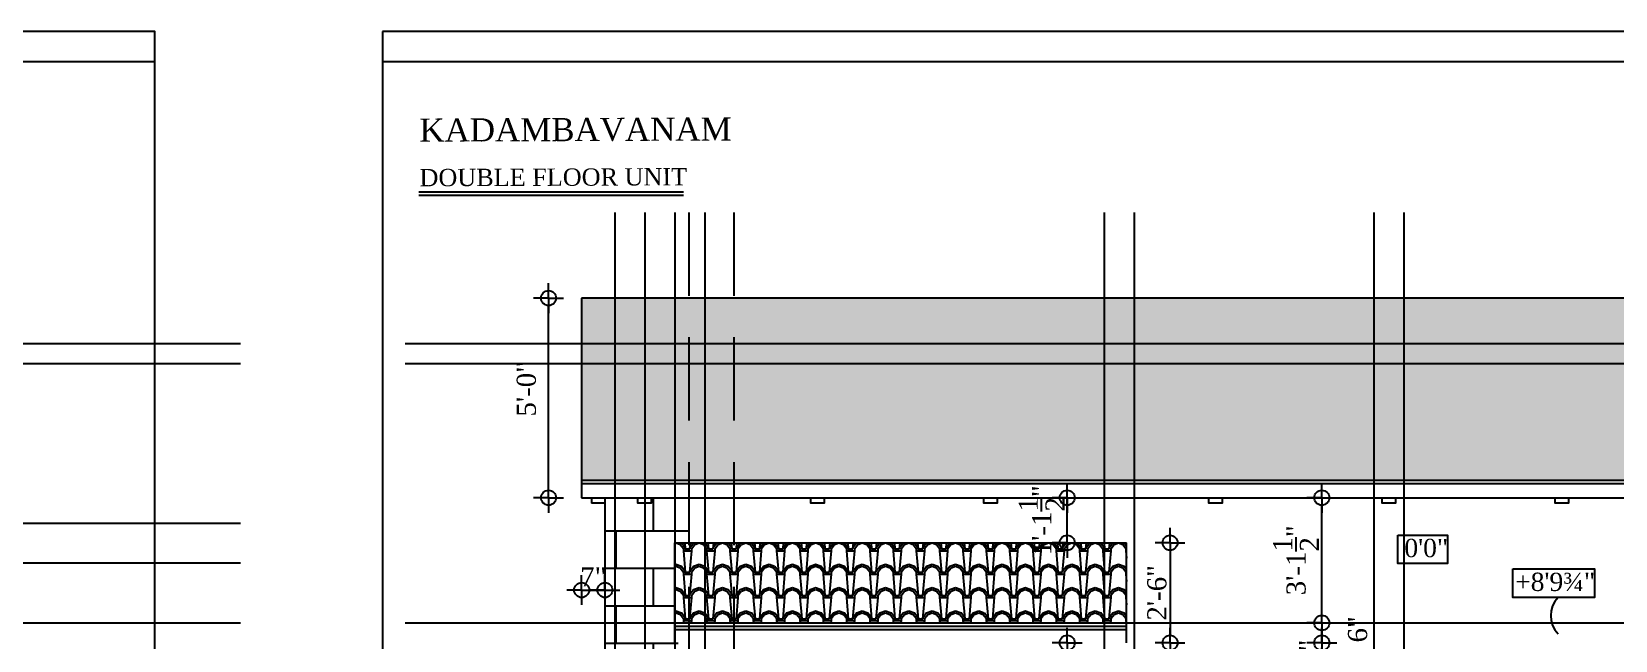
# Model space of a CAD drawing. Extents: x -4781 to 3971, y -2954 to -1072.
# Drawn here: x -1108.2 to -632.3, y -1255 to -1072 of the extents above; entities that cross this region are included whole.
import ezdxf

# ---------------------------------------------------------------- set-up
doc = ezdxf.new("R2010")
doc.units = 0
doc.header["$LTSCALE"] = 20
doc.header["$MEASUREMENT"] = 0
doc.header["$PDMODE"] = 34
doc.linetypes.add('HIDDEN', pattern=[0.375, 0.25, -0.125])
doc.layers.get('0').update_dxf_attribs({"linetype": 'CONTINUOUS'})
doc.layers.get('DEFPOINTS').update_dxf_attribs({"linetype": 'CONTINUOUS'})
for name, color, linetype in [('border', 230, 'CONTINUOUS'), ('DIMLINE', 254, 'CONTINUOUS'), ('levels', 2, 'CONTINUOUS'), ('Stone', 8, 'CONTINUOUS'), ('TEXTS', 2, 'CONTINUOUS'), ('tile', 22, 'CONTINUOUS'), ('wall', 13, 'CONTINUOUS')]:
    doc.layers.add(name, color=color, linetype=linetype)
doc.layers.add('correct', color=230, linetype='CONTINUOUS', plot=False)
doc.layers.add('guide', color=211, linetype='CONTINUOUS', plot=False)
doc.styles.add('DIMTEXT', font='times_1.ttf')
doc.styles.add('STYLE1', font='times_1.ttf')
doc.styles.add('style5', font='times_1.ttf')
doc.dimstyles.new('ARCH_48_0', dxfattribs={"dimtxt": 5.75, "dimasz": 2.25, "dimexe": 0.25, "dimexo": 0, "dimgap": 1, "dimtad": 1, "dimzin": 3, "dimdsep": 46, "dimlunit": 4, "dimtxsty": 'DIMTEXT', "dimblk": 'BLK', "dimcen": 0, "dimdle": 0.09375, "dimse1": 1, "dimse2": 1, "dimclrd": 254, "dimclrt": 3, "dimadec": 1, "dimazin": 0, "dimtfac": 1, "dimtix": 1, "dimtmove": 2, "dimatfit": 3, "dimldrblk": 'NONE', "dimfxl": 0.25, "dimtvp": 1.4625, "dimtolj": 1, "dimtzin": 15, "dimarcsym": 0})

# ---------------------------------------------------------------- blocks, each defined once
blk = doc.blocks.new('BLK')
for q in [(-2, 0), (0, 2), (2, 0), (0, -2)]:
    blk.add_line((0, 0), q)
blk.add_circle((0, 0), 1)
blk = doc.blocks.new('*D633')
at = {"layer": 'DEFPOINTS', "color": 0, "lineweight": -2, "transparency": 16777216}
for p in [(-942.89, -1212.09), (-935.89, -1217.6), (-935.89, -1239.83)]:
    blk.add_point(p, dxfattribs=at)
at = {"layer": 'DIMLINE', "color": 254, "lineweight": -2, "transparency": 16777216}
for p, q in [((-945.14, -1239.83), (-947.39, -1239.83)), ((-942.89, -1239.83), (-935.89, -1239.83)), ((-933.64, -1239.83), (-931.39, -1239.83))]:
    blk.add_line(p, q, dxfattribs=at)
at = {"layer": 'DIMLINE', "color": 254, "lineweight": -2, "transparency": 16777216, "xscale": 2.25, "yscale": 2.25, "zscale": 2.25}
blk.add_blockref('BLK', (-942.89, -1239.83), dxfattribs=at)
at = {"layer": 'DIMLINE', "color": 254, "lineweight": -2, "transparency": 16777216, "xscale": 2.25, "yscale": 2.25, "zscale": 2.25, "rotation": 180}
blk.add_blockref('BLK', (-935.89, -1239.83), dxfattribs=at)
at = {"layer": 'DIMLINE', "color": 3, "lineweight": -2, "transparency": 16777216, "insert": (-939.39, -1235.89), "char_height": 5.75, "attachment_point": 5, "style": 'DIMTEXT'}
blk.add_mtext('\\A1;7"', dxfattribs=at)
blk = doc.blocks.new('_None')
blk = doc.blocks.new('*D634')
at = {"layer": 'DEFPOINTS', "color": 0, "lineweight": -2, "transparency": 16777216}
for p in [(-796.99, -1212.09), (-790.75, -1212.09), (-790.75, -1225.64)]:
    blk.add_point(p, dxfattribs=at)
at = {"layer": 'DIMLINE', "color": 254, "lineweight": -2, "transparency": 16777216}
for p, q in [((-796.99, -1209.84), (-796.99, -1207.59)), ((-796.99, -1225.64), (-796.99, -1212.09)), ((-796.99, -1227.89), (-796.99, -1230.14))]:
    blk.add_line(p, q, dxfattribs=at)
at = {"layer": 'DIMLINE', "color": 254, "lineweight": -2, "transparency": 16777216, "xscale": 2.25, "yscale": 2.25, "zscale": 2.25}
for p, rotation in [((-796.99, -1212.09), 270), ((-796.99, -1225.64), 90)]:
    blk.add_blockref('BLK', p, dxfattribs=dict(at, rotation=rotation))
at = {"layer": 'DIMLINE', "color": 3, "lineweight": -2, "transparency": 16777216, "insert": (-804.68, -1218.87), "char_height": 5.75, "attachment_point": 5, "rotation": 90, "style": 'DIMTEXT'}
blk.add_mtext('\\A1;1\'-1{\\H1.000000x;\\S1/2;}"', dxfattribs=at)
blk = doc.blocks.new('*D635')
at = {"layer": 'DEFPOINTS', "color": 0, "lineweight": -2, "transparency": 16777216}
for p in [(-720.49, -1212.09), (-708.57, -1212.09), (-753.17, -1249.7)]:
    blk.add_point(p, dxfattribs=at)
at = {"layer": 'DIMLINE', "color": 254, "lineweight": -2, "transparency": 16777216}
blk.add_line((-720.49, -1247.45), (-720.49, -1214.34), dxfattribs=at)
at = {"layer": 'DIMLINE', "color": 254, "lineweight": -2, "transparency": 16777216, "xscale": 2.25, "yscale": 2.25, "zscale": 2.25}
for p, rotation in [((-720.49, -1212.09), 90), ((-720.49, -1249.7), 270)]:
    blk.add_blockref('BLK', p, dxfattribs=dict(at, rotation=rotation))
at = {"layer": 'DIMLINE', "color": 3, "lineweight": -2, "transparency": 16777216, "insert": (-728.24, -1230.9), "char_height": 5.75, "attachment_point": 5, "rotation": 90, "style": 'DIMTEXT'}
blk.add_mtext('\\A1;3\'-1{\\H1.000000x;\\S1/2;}"', dxfattribs=at)
blk = doc.blocks.new('*D636')
at = {"layer": 'DEFPOINTS', "color": 0, "lineweight": -2, "transparency": 16777216}
for p in [(-753.17, -1249.7), (-720.49, -1255.7), (-684.13, -1255.7)]:
    blk.add_point(p, dxfattribs=at)
at = {"layer": 'DIMLINE', "color": 254, "lineweight": -2, "transparency": 16777216}
for p, q in [((-720.49, -1247.45), (-720.49, -1245.2)), ((-720.49, -1249.7), (-720.49, -1255.7)), ((-720.49, -1257.95), (-720.49, -1260.2))]:
    blk.add_line(p, q, dxfattribs=at)
at = {"layer": 'DIMLINE', "color": 254, "lineweight": -2, "transparency": 16777216, "xscale": 2.25, "yscale": 2.25, "zscale": 2.25}
for p, rotation in [((-720.49, -1249.7), 270), ((-720.49, -1255.7), 90)]:
    blk.add_blockref('BLK', p, dxfattribs=dict(at, rotation=rotation))
at = {"layer": 'DIMLINE', "color": 3, "lineweight": -2, "transparency": 16777216, "insert": (-709.71, -1251.65), "char_height": 5.75, "attachment_point": 5, "rotation": 90, "style": 'DIMTEXT'}
blk.add_mtext('\\A1;6"', dxfattribs=at)
blk = doc.blocks.new('*D637')
at = {"layer": 'DEFPOINTS', "color": 0, "lineweight": -2, "transparency": 16777216}
for p in [(-698.34, -1255.7), (-720.49, -1261.7), (-698.34, -1261.7)]:
    blk.add_point(p, dxfattribs=at)
at = {"layer": 'DIMLINE', "color": 254, "lineweight": -2, "transparency": 16777216}
for p, q in [((-720.49, -1253.45), (-720.49, -1251.2)), ((-720.49, -1255.7), (-720.49, -1261.7)), ((-720.49, -1263.95), (-720.49, -1266.2))]:
    blk.add_line(p, q, dxfattribs=at)
at = {"layer": 'DIMLINE', "color": 254, "lineweight": -2, "transparency": 16777216, "xscale": 2.25, "yscale": 2.25, "zscale": 2.25}
for p, rotation in [((-720.49, -1255.7), 270), ((-720.49, -1261.7), 90)]:
    blk.add_blockref('BLK', p, dxfattribs=dict(at, rotation=rotation))
at = {"layer": 'DIMLINE', "color": 3, "lineweight": -2, "transparency": 16777216, "insert": (-724.42, -1258.7), "char_height": 5.75, "attachment_point": 5, "rotation": 90, "style": 'DIMTEXT'}
blk.add_mtext('\\A1;6"', dxfattribs=at)
blk = doc.blocks.new('*D643')
at = {"layer": 'DEFPOINTS', "color": 0, "lineweight": -2, "transparency": 16777216}
for p in [(-816.93, -1225.64), (-816.93, -1255.7), (-766.1, -1255.7)]:
    blk.add_point(p, dxfattribs=at)
at = {"layer": 'DIMLINE', "color": 254, "lineweight": -2, "transparency": 16777216}
blk.add_line((-766.1, -1227.89), (-766.1, -1253.45), dxfattribs=at)
at = {"layer": 'DIMLINE', "color": 254, "lineweight": -2, "transparency": 16777216, "xscale": 2.25, "yscale": 2.25, "zscale": 2.25}
for p, rotation in [((-766.1, -1225.64), 90), ((-766.1, -1255.7), 270)]:
    blk.add_blockref('BLK', p, dxfattribs=dict(at, rotation=rotation))
at = {"layer": 'DIMLINE', "color": 3, "lineweight": -2, "transparency": 16777216, "insert": (-770.02, -1240.67), "char_height": 5.75, "attachment_point": 5, "rotation": 90, "style": 'DIMTEXT'}
blk.add_mtext('\\A1;2\'-6"', dxfattribs=at)
blk = doc.blocks.new('*D644')
at = {"layer": 'DEFPOINTS', "color": 0, "lineweight": -2, "transparency": 16777216}
for p in [(-787.14, -1255.7), (-807.04, -1339.7), (-796.99, -1339.7)]:
    blk.add_point(p, dxfattribs=at)
at = {"layer": 'DIMLINE', "color": 254, "lineweight": -2, "transparency": 16777216}
blk.add_line((-796.99, -1257.95), (-796.99, -1337.45), dxfattribs=at)
at = {"layer": 'DIMLINE', "color": 254, "lineweight": -2, "transparency": 16777216, "xscale": 2.25, "yscale": 2.25, "zscale": 2.25}
for p, rotation in [((-796.99, -1255.7), 90), ((-796.99, -1339.7), 270)]:
    blk.add_blockref('BLK', p, dxfattribs=dict(at, rotation=rotation))
at = {"layer": 'DIMLINE', "color": 3, "lineweight": -2, "transparency": 16777216, "insert": (-800.92, -1297.7), "char_height": 5.75, "attachment_point": 5, "rotation": 90, "style": 'DIMTEXT'}
blk.add_mtext('\\A1;7\'-0"', dxfattribs=at)
blk = doc.blocks.new('*D649')
at = {"layer": 'DEFPOINTS', "color": 0, "lineweight": -2, "transparency": 16777216}
for p in [(-952.84, -1152.08), (-706.98, -1152.08), (-708.57, -1212.09)]:
    blk.add_point(p, dxfattribs=at)
at = {"layer": 'DIMLINE', "color": 254, "lineweight": -2, "transparency": 16777216}
blk.add_line((-952.84, -1209.84), (-952.84, -1154.33), dxfattribs=at)
at = {"layer": 'DIMLINE', "color": 254, "lineweight": -2, "transparency": 16777216, "xscale": 2.25, "yscale": 2.25, "zscale": 2.25}
for p, rotation in [((-952.84, -1152.08), 90), ((-952.84, -1212.09), 270)]:
    blk.add_blockref('BLK', p, dxfattribs=dict(at, rotation=rotation))
at = {"layer": 'DIMLINE', "color": 3, "lineweight": -2, "transparency": 16777216, "insert": (-959.49, -1179.34), "char_height": 5.75, "attachment_point": 5, "rotation": 90, "style": 'DIMTEXT'}
blk.add_mtext('\\A1;5\'-0"', dxfattribs=at)

msp = doc.modelspace()

# ---------------------------------------------------------------- hatches: boundary and pattern name
at = {"layer": 'Stone', "lineweight": -2}
h = msp.add_hatch(dxfattribs=at)
h.set_pattern_fill('BRICK', color=8, scale=45, style=0)
h.set_pattern_definition([(0, (-673.815, -1627.068), (0, 11.25), []), (90, (-673.815, -1627.068), (-22.5, 1e-15), [11.25, -11.25]), (90, (-662.565, -1627.068), (-22.5, 1e-15), [-11.25, 11.25])])
h.paths.add_polyline_path([(-913.893, -1255.705), (-914.893, -1255.705), (-914.893, -1225.645), (-910.642, -1225.645), (-910.642, -1212.094), (-922.017, -1212.094), (-922.017, -1213.747), (-926.017, -1213.747), (-926.017, -1212.094), (-935.892, -1212.094), (-935.892, -1453.705), (-917.143, -1453.705), (-917.143, -1369.705), (-917.893, -1369.705), (-917.893, -1363.705), (-917.143, -1363.705), (-917.143, -1345.705), (-917.893, -1345.705), (-917.893, -1339.705), (-917.143, -1339.705), (-917.143, -1315.705), (-917.893, -1315.705), (-917.893, -1309.705), (-913.893, -1309.705)])
at = {"layer": 'tile', "lineweight": -2}
h = msp.add_hatch(dxfattribs=at)
h.set_pattern_fill('SPANTILE', color=256, scale=7, style=0)
h.set_pattern_definition([(274.9697, (-667.3755, -1612.45692), (-6.99993915, 84.00000736), [6.464304, -155.14325]), (180, (-666.8155, -1618.897), (-7, -7), [0.56, -6.44]), (0, (-673.8155, -1619.457), (7, 7), [1.96, -5.04]), (90, (-671.8555, -1619.457), (-7, 7), [0.7, -6.3]), (270, (-667.3755, -1618.757), (7, -7), [0.7, -6.3]), (0, (-667.3755, -1619.457), (7, 7), [0.56, -6.44]), (0, (-673.8155, -1618.897), (7, 7), [1.4, -5.6]), (85.0303, (-672.4155, -1618.89692), (6.99993915, 84.00000736), [6.464304, -155.14325]), (52.6961, (-672.4155, -1618.54692), (-90.99990123, -119.00007519), [1.848056, -182.95725]), (18.4349, (-671.2955, -1617.077), (14.000003, 6.999989), [1.77087, -20.365065]), (341.5651, (-669.6155, -1616.517), (-14.000003, 6.999989), [1.77087, -20.365065]), (307.3039, (-667.9355, -1617.07692), (90.99990123, -119.00007519), [1.848056, -182.95725]), (20.2249, (-670.9455, -1617.56692), (-76.99998085, -28.00005835), [1.417395, -140.321804]), (339.7751, (-669.6155, -1617.07692), (76.99998085, -28.00005835), [1.417395, -140.321804]), (307.4054, (-668.2855, -1617.56692), (70.00006967, -90.99994725), [1.49806, -148.308475]), (52.5946, (-671.8555, -1618.75692), (-70.00006967, -90.99994725), [1.49806, -148.308475])])
h.paths.add_polyline_path([(-942.892, -1152.079), (-942.892, -1206.785), (-457.892, -1206.785), (-457.892, -1152.079)])
h = msp.add_hatch(dxfattribs=at)
h.set_pattern_fill('SPANTILE', color=256, scale=7, style=0)
h.set_pattern_definition([(274.9697, (-667.3755, -1620.06777), (-6.99993915, 84.00000736), [6.464304, -155.14325]), (180, (-666.8155, -1626.508), (-7, -7), [0.56, -6.44]), (0, (-673.8155, -1627.068), (7, 7), [1.96, -5.04]), (90, (-671.8555, -1627.068), (-7, 7), [0.7, -6.3]), (270, (-667.3755, -1626.368), (7, -7), [0.7, -6.3]), (0, (-667.3755, -1627.068), (7, 7), [0.56, -6.44]), (0, (-673.8155, -1626.508), (7, 7), [1.4, -5.6]), (85.0303, (-672.4155, -1626.50777), (6.99993915, 84.00000736), [6.464304, -155.14325]), (52.6961, (-672.4155, -1626.15777), (-90.99990123, -119.00007519), [1.848056, -182.95725]), (18.4349, (-671.2955, -1624.6878), (14.000003, 6.999989), [1.77087, -20.36506]), (341.5651, (-669.6155, -1624.1278), (-14.000003, 6.999989), [1.77087, -20.365065]), (307.3039, (-667.9355, -1624.68777), (90.99990123, -119.00007519), [1.848056, -182.95725]), (20.2249, (-670.9455, -1625.17777), (-76.99998085, -28.00005835), [1.417395, -140.3218]), (339.7751, (-669.6155, -1624.68777), (76.99998085, -28.00005835), [1.417395, -140.3218]), (307.4054, (-668.2855, -1625.17777), (70.00006967, -90.99994725), [1.49806, -148.308475]), (52.5946, (-671.8555, -1626.36777), (-70.00006967, -90.99994725), [1.49806, -148.308475])])
h.paths.add_polyline_path([(-779.143, -1249.705), (-779.143, -1225.645), (-914.893, -1225.645), (-914.893, -1249.705)])

# ---------------------------------------------------------------- linework, layer by layer
at = {"lineweight": -2}
for p in [(-939.892, -1212.094), (-935.892, -1213.747)]:
    msp.add_line(p, (-939.892, -1213.747), dxfattribs=at)
for points in [[(-922.017, -1212.094), (-922.017, -1213.747), (-926.017, -1213.747), (-926.017, -1212.094)], [(-870.017, -1212.094), (-870.017, -1213.747), (-874.017, -1213.747), (-874.017, -1212.094)], [(-818.017, -1212.094), (-818.017, -1213.747), (-822.017, -1213.747), (-822.017, -1212.094)], [(-750.392, -1212.094), (-750.392, -1213.747), (-754.392, -1213.747), (-754.392, -1212.094)], [(-698.392, -1212.094), (-698.392, -1213.747), (-702.392, -1213.747), (-702.392, -1212.094)], [(-646.392, -1212.094), (-646.392, -1213.747), (-650.392, -1213.747), (-650.392, -1212.094)]]:
    msp.add_lwpolyline(points, dxfattribs=at)
at = {"layer": 'border', "lineweight": -2}
for p, q in [((-1071.17, -1081.059), (-1695.502, -1081.059)), ((-414.567, -1081.059), (-1002.686, -1081.059))]:
    msp.add_line(p, q, dxfattribs=at)
at = {"layer": 'correct', "color": 3, "lineweight": -2}
for points in [[(-1695.502, -1071.997), (-1695.502, -1566.997), (-1071.17, -1566.997), (-1071.17, -1071.997)], [(-1002.686, -1071.997), (-1002.686, -1566.997), (-414.567, -1566.997), (-414.567, -1071.997)]]:
    msp.add_lwpolyline(points, close=True, dxfattribs=at)
at = {"layer": 'guide', "lineweight": -2}
for p, q in [((-932.892, -1126.376), (-932.892, -1503.705)), ((-923.892, -1126.376), (-923.892, -1503.705)), ((-914.893, -1126.376), (-914.893, -1503.705)), ((-905.893, -1126.376), (-905.893, -1503.705)), ((-785.893, -1126.376), (-785.893, -1503.705)), ((-776.893, -1126.376), (-776.893, -1503.705)), ((-704.892, -1126.376), (-704.892, -1503.705)), ((-695.892, -1126.376), (-695.892, -1503.705))]:
    msp.add_line(p, q, dxfattribs=at)
at = {"layer": 'guide', "linetype": 'HIDDEN', "ltscale": 5}
for p, q in [((-910.642, -1126.376), (-910.642, -1503.705)), ((-897.142, -1126.376), (-897.142, -1503.705))]:
    msp.add_line(p, q, dxfattribs=at)
at = {"layer": 'guide', "color": 3}
for p, q in [((-1739.395, -1165.705), (-1045.395, -1165.705)), ((-995.892, -1165.705), (-404.892, -1165.705)), ((-1739.395, -1171.705), (-1045.395, -1171.705)), ((-995.892, -1171.705), (-404.892, -1171.705)), ((-1739.395, -1231.705), (-1045.395, -1231.705))]:
    msp.add_line(p, q, dxfattribs=at)
at = {"layer": 'guide', "color": 1}
for p, q in [((-1739.395, -1219.705), (-1045.395, -1219.705)), ((-1739.395, -1249.705), (-1045.395, -1249.705)), ((-995.892, -1249.705), (-404.892, -1249.705))]:
    msp.add_line(p, q, dxfattribs=at)
at = {"layer": 'levels', "color": 0}
for points in [[(-697.652, -1223.325), (-682.771, -1223.325), (-682.771, -1231.861), (-697.652, -1231.861)], [(-663.089, -1233.509), (-638.511, -1233.509), (-638.511, -1242.044), (-663.089, -1242.044)]]:
    msp.add_lwpolyline(points, close=True, dxfattribs=at)
msp.add_arc((-643.862, -1247.535), 7.833, 135.50081, 224.49919, dxfattribs=at)
at = {"layer": 'TEXTS', "color": 7}
for p, q in [((-912.295, -1120.29), (-991.845, -1120.29)), ((-912.295, -1121.281), (-991.845, -1121.281))]:
    msp.add_line(p, q, dxfattribs=at)
at = {"layer": 'tile'}
for p, q in [((-942.892, -1206.785), (-457.892, -1206.785)), ((-942.892, -1207.785), (-457.892, -1207.785))]:
    msp.add_line(p, q, dxfattribs=at)
at = {"layer": 'tile', "lineweight": -2}
for p, q in [((-914.893, -1249.705), (-779.143, -1249.705)), ((-914.893, -1250.705), (-779.143, -1250.705))]:
    msp.add_line(p, q, dxfattribs=at)
at = {"layer": 'wall', "lineweight": -2}
for p, q in [((-942.892, -1152.079), (-942.892, -1212.094)), ((-457.892, -1152.079), (-942.892, -1152.079)), ((-942.892, -1212.094), (-457.892, -1212.094)), ((-935.892, -1212.094), (-935.892, -1453.705)), ((-910.642, -1212.094), (-910.642, -1225.645)), ((-914.893, -1255.705), (-914.893, -1225.645)), ((-914.893, -1225.645), (-779.143, -1225.645)), ((-779.143, -1255.705), (-779.143, -1225.645)), ((-779.143, -1249.705), (-621.641, -1249.705))]:
    msp.add_line(p, q, dxfattribs=at)
at = {"layer": 'wall', "color": 7, "lineweight": -2}
msp.add_line((-914.893, -1251.705), (-779.143, -1251.705), dxfattribs=at)

# ---------------------------------------------------------------- texts
at = {"layer": 'levels', "style": 'style5'}
for s, p in [('0\'0"', (-695.687, -1229.938)), ('+8\'9¾"', (-662.401, -1240.122))]:
    msp.add_text(s, height=5.4893, dxfattribs=at).set_placement(p)
at = {"layer": 'TEXTS', "style": 'STYLE1'}
msp.add_text('KADAMBAVANAM', height=6.94286, rotation=0.20841, dxfattribs=at).set_placement((-991.627, -1105.061))
at = {"layer": 'TEXTS', "color": 7, "style": 'STYLE1'}
msp.add_text('DOUBLE FLOOR UNIT', height=5.20714, rotation=0.20841, dxfattribs=at).set_placement((-991.601, -1118.482))

# ---------------------------------------------------------------- dimensions: what is measured, and where the dimension line sits
at = {"layer": 'DIMLINE', "lineweight": -2}
for base, p1, p2, picture, middle in [((-952.8385, -1152.0793), (-708.5662, -1212.0939), (-706.9757, -1152.0793), '*D649', (-959.4868, -1179.337)), ((-720.494, -1255.705), (-753.166, -1249.705), (-684.128, -1255.705), '*D636', (-709.709, -1251.646))]:
    dim = msp.add_linear_dim(base=base, p1=p1, p2=p2, angle=90, dimstyle='ARCH_48_0', dxfattribs=at)
    dim.commit()
    dim.dimension.update_dxf_attribs({"geometry": picture, "text_midpoint": middle, "dimtype": 160})
for base, p1, p2, picture, middle in [((-796.985, -1212.094), (-790.752, -1225.645), (-790.752, -1212.094), '*D634', (-804.681, -1218.869)), ((-720.494, -1212.094), (-753.166, -1249.705), (-708.566, -1212.094), '*D635', (-728.24, -1230.899)), ((-766.099, -1255.705), (-816.933, -1225.645), (-816.933, -1255.705), '*D643', (-770.024, -1240.675)), ((-796.985, -1339.705), (-787.143, -1255.705), (-807.039, -1339.705), '*D644', (-800.918, -1297.705)), ((-720.494, -1261.705), (-698.343, -1255.705), (-698.343, -1261.705), '*D637', (-724.419, -1258.705))]:
    dim = msp.add_linear_dim(base=base, p1=p1, p2=p2, angle=90, dimstyle='ARCH_48_0', dxfattribs=at)
    dim.commit()
    dim.dimension.update_dxf_attribs({"geometry": picture, "text_midpoint": middle})
dim = msp.add_linear_dim(base=(-935.892, -1239.826), p1=(-942.892, -1212.094), p2=(-935.892, -1217.596), dimstyle='ARCH_48_0', dxfattribs=at)
dim.commit()
dim.dimension.update_dxf_attribs({"geometry": '*D633', "text_midpoint": (-939.392, -1235.893)})

doc.saveas('drawing.dxf')
